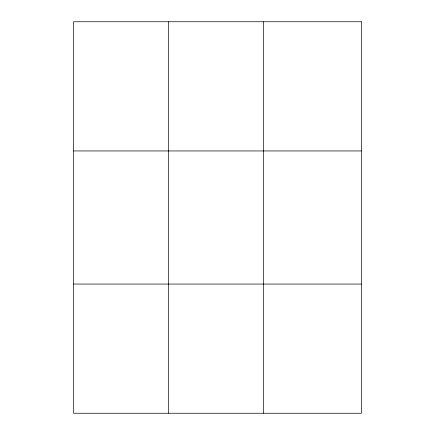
<?xml version="1.0" encoding="UTF-8"?>
<svg xmlns="http://www.w3.org/2000/svg" width="435" height="435" viewBox="0 0 435 435"><rect width="100%" height="100%" fill="white"/><g stroke="black" fill="none" stroke-linecap="round" stroke-linejoin="round"><path stroke-width="0.65" d="M168.579 21.75L168.579 413.25M263.545 21.75L263.545 413.25M73.618 150.945L361.382 150.945M73.618 284.055L361.382 284.055M361.382 21.75L361.382 413.25L73.618 413.25L73.618 21.75L361.382 21.75"/></g></svg>
